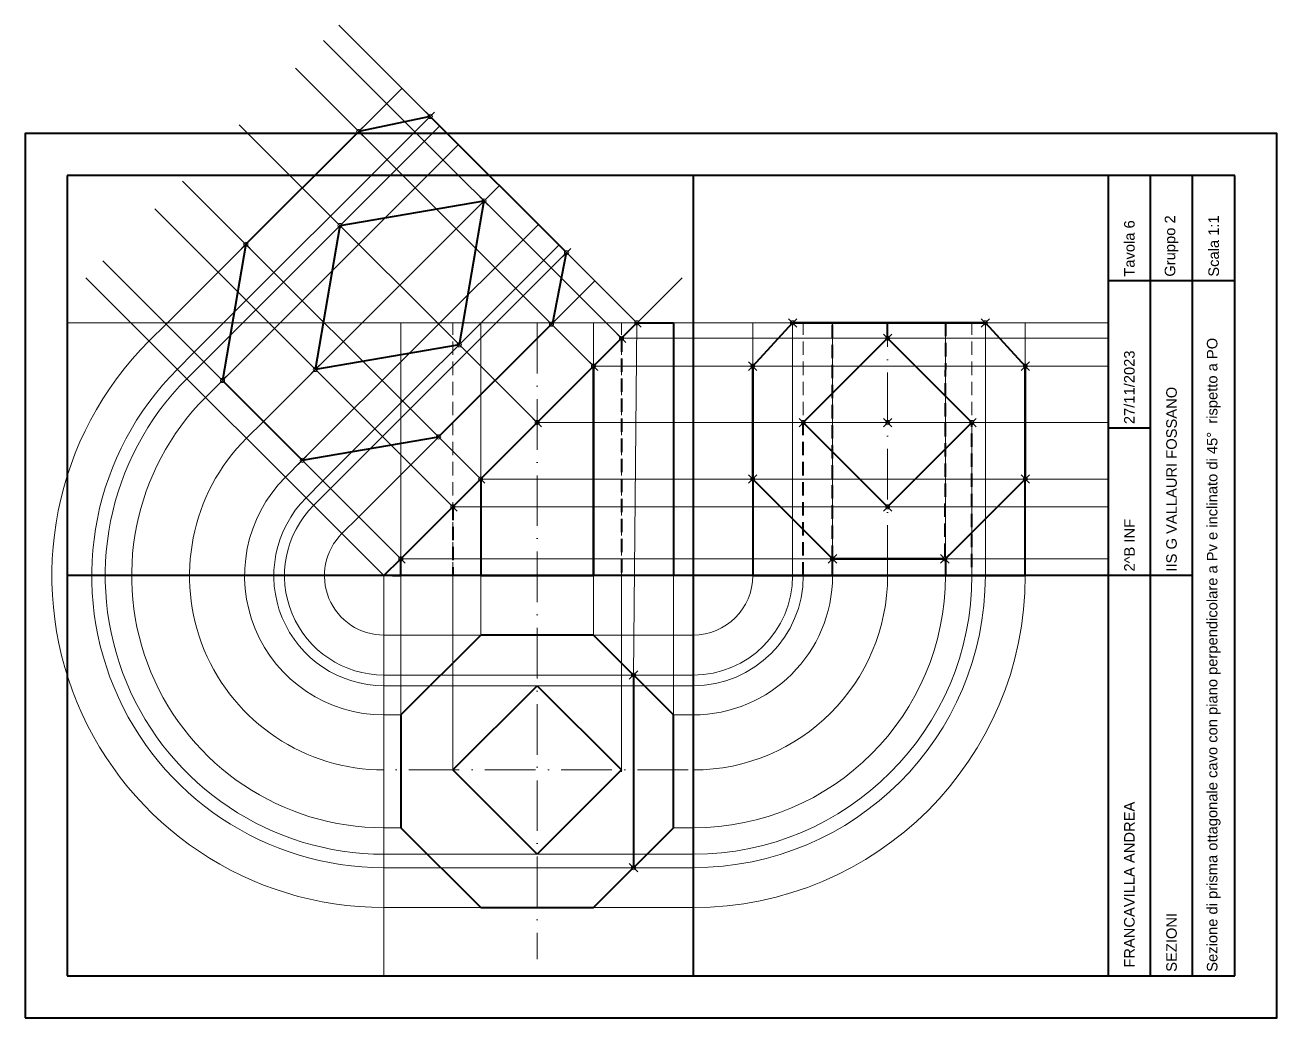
# Model space of a CAD drawing. Header units: millimetres. Extents: x -27341 to -22638, y -17500 to -16444.
# Drawn here: x -25272.9 to -24975.9, y -16680.2 to -16444.5 of the extents above; entities that cross this region are included whole.
import ezdxf

# ---------------------------------------------------------------- set-up
doc = ezdxf.new("R2010")
doc.units = ezdxf.units.MM
doc.header["$PDMODE"] = 35
doc.linetypes.add('ACAD_ISO10W100', pattern=[18, 12, -3, 0, -3])
doc.linetypes.add('NASCOSTA2', pattern=[4.7625, 3.175, -1.5875])
for name, color, linetype, lineweight in [('Linea a tratti', 7, 'NASCOSTA2', 20), ('Linea a Tratti Grossa', 7, 'NASCOSTA2', 40), ('Linea assi', 7, 'ACAD_ISO10W100', 13), ('Linea Costruzione 1', 6, 'Continuous', 13), ('Linea Costruzione 2', 104, 'Continuous', 13), ('Linea Costruzione 3', 20, 'Continuous', 13), ('Linea Fine', 7, 'Continuous', 20), ('Linea Grossa', 7, 'Continuous', 40)]:
    doc.layers.add(name, color=color, linetype=linetype, lineweight=lineweight)
doc.styles.get("Standard").update_dxf_attribs({"font": 'arial.ttf'})

msp = doc.modelspace()

# ---------------------------------------------------------------- linework, layer by layer
at = {"layer": 'Linea a tratti'}
for p, q in [((-25171.38, -16575.18), (-25171.38, -16515.18)), ((-25131.38, -16575.18), (-25131.38, -16515.18)), ((-25088.24, -16575.18), (-25088.24, -16515.18)), ((-25048.24, -16575.18), (-25048.24, -16515.18))]:
    msp.add_line(p, q, dxfattribs=at)
at = {"layer": 'Linea a Tratti Grossa'}
for p, q in [((-25081.31, -16571.18), (-25081.31, -16515.18)), ((-25054.52, -16515.18), (-25054.66, -16571.18)), ((-25131.38, -16518.84), (-25131.38, -16575.18)), ((-25088.24, -16575.18), (-25088.24, -16538.84)), ((-25048.24, -16573.18), (-25048.24, -16538.84)), ((-25171.38, -16558.84), (-25171.38, -16575.18))]:
    msp.add_line(p, q, dxfattribs=at)
at = {"layer": 'Linea assi'}
for p, q in [((-25151.38, -16515.18), (-25151.38, -16666.19)), ((-25068.24, -16575.18), (-25068.24, -16515.18)), ((-25115.56, -16621.31), (-25188.51, -16621.31))]:
    msp.add_line(p, q, dxfattribs=at)
at = {"layer": 'Linea Costruzione 1'}
for p, q in [((-25151.38, -16515.18), (-25262.87, -16515.18)), ((-25151.38, -16515.18), (-25015.87, -16515.18)), ((-25183.72, -16608.24), (-25183.72, -16575.18)), ((-25171.38, -16621.31), (-25171.38, -16575.18)), ((-25164.78, -16589.3), (-25164.78, -16575.18)), ((-25137.99, -16589.3), (-25137.99, -16575.18)), ((-25131.38, -16621.77), (-25131.38, -16575.18)), ((-25119.05, -16608.24), (-25119.05, -16575.18)), ((-25137.99, -16589.3), (-25114.37, -16589.3)), ((-25151.38, -16601.31), (-25114.37, -16601.31)), ((-25119.05, -16608.24), (-25114.37, -16608.24)), ((-25119.05, -16635.03), (-25114.37, -16635.03)), ((-25151.38, -16641.31), (-25114.37, -16641.31)), ((-25137.99, -16653.97), (-25114.37, -16653.97))]:
    msp.add_line(p, q, dxfattribs=at)
for radius in [14.12, 33.06, 46.13, 59.85, 78.79, 26.13, 66.13]:
    msp.add_arc((-25114.37, -16575.18), radius, 270, 0, dxfattribs=at)
at = {"layer": 'Linea Costruzione 2'}
for p, q in [((-25090.78, -16575.18), (-25090.78, -16515.18)), ((-25045.05, -16575.18), (-25045.05, -16515.18)), ((-25131.38, -16518.84), (-25114.37, -16518.84)), ((-25114.37, -16518.84), (-25015.87, -16518.84)), ((-25137.99, -16525.45), (-25114.37, -16525.45)), ((-25114.37, -16525.45), (-25015.87, -16525.45)), ((-25151.38, -16538.84), (-25114.37, -16538.84)), ((-25114.37, -16538.84), (-25015.87, -16538.84)), ((-25164.78, -16552.24), (-25114.37, -16552.24)), ((-25114.37, -16552.24), (-25015.87, -16552.24)), ((-25171.38, -16558.84), (-25114.37, -16558.84)), ((-25114.37, -16558.84), (-25015.87, -16558.84)), ((-25183.72, -16571.18), (-25114.37, -16571.18)), ((-25114.37, -16571.18), (-25015.87, -16571.18)), ((-25128.52, -16598.77), (-25128.52, -16644.5)), ((-25128.52, -16598.77), (-25114.37, -16598.77)), ((-25128.52, -16644.5), (-25114.37, -16644.5))]:
    msp.add_line(p, q, dxfattribs=at)
msp.add_lwpolyline([(-25127.72, -16515.18), (-25128.52, -16598.77)], dxfattribs=at)
for radius in [23.59, 69.32]:
    msp.add_arc((-25114.37, -16575.18), radius, 270, 0, dxfattribs=at)
for p in [(-25127.72, -16515.18), (-25090.78, -16515.18), (-25045.05, -16515.18), (-25131.38, -16518.84), (-25068.24, -16518.84), (-25137.99, -16525.45), (-25100.25, -16525.45), (-25035.58, -16525.45), (-25151.38, -16538.84), (-25088.24, -16538.84), (-25068.24, -16538.84), (-25048.24, -16538.84), (-25164.78, -16552.24), (-25100.25, -16552.24), (-25035.58, -16552.24), (-25171.38, -16558.84), (-25068.24, -16558.84), (-25183.72, -16571.18), (-25081.31, -16571.18), (-25054.66, -16571.18), (-25128.52, -16598.77), (-25128.52, -16644.5)]:
    msp.add_point(p, dxfattribs=at)
at = {"layer": 'Linea Costruzione 3'}
for p, q in [((-25127.72, -16515.18), (-25198.43, -16444.47)), ((-25131.38, -16518.84), (-25202.09, -16448.13)), ((-25137.99, -16525.45), (-25208.7, -16454.74)), ((-25239.43, -16515.47), (-25183.43, -16459.47)), ((-25232.74, -16522.16), (-25176.74, -16466.16)), ((-25230.48, -16524.42), (-25174.48, -16468.42)), ((-25151.38, -16538.84), (-25222.09, -16468.13)), ((-25226.04, -16528.86), (-25170.04, -16472.86)), ((-25164.78, -16552.24), (-25235.49, -16481.53)), ((-25216.34, -16538.56), (-25160.34, -16482.56)), ((-25171.38, -16558.84), (-25242.09, -16488.13)), ((-25207.1, -16547.8), (-25151.1, -16491.8)), ((-25202.2, -16552.7), (-25146.2, -16496.7)), ((-25183.72, -16571.18), (-25254.43, -16500.47)), ((-25200.4, -16554.5), (-25144.4, -16498.5)), ((-25187.72, -16575.18), (-25258.43, -16504.47)), ((-25193.7, -16561.2), (-25137.7, -16505.2)), ((-25243.43, -16519.47), (-25239.43, -16515.47)), ((-25236.74, -16526.16), (-25232.74, -16522.16)), ((-25234.48, -16528.42), (-25230.48, -16524.42)), ((-25230.04, -16532.86), (-25226.04, -16528.86)), ((-25220.34, -16542.56), (-25216.34, -16538.56)), ((-25211.1, -16551.8), (-25207.1, -16547.8)), ((-25206.2, -16556.7), (-25202.2, -16552.7)), ((-25204.4, -16558.5), (-25200.4, -16554.5)), ((-25197.7, -16565.2), (-25193.7, -16561.2)), ((-25164.78, -16589.3), (-25187.72, -16589.3)), ((-25128.52, -16598.77), (-25187.72, -16598.77)), ((-25151.38, -16601.31), (-25187.72, -16601.31)), ((-25183.72, -16608.24), (-25187.72, -16608.24)), ((-25183.72, -16635.03), (-25187.72, -16635.03)), ((-25151.38, -16641.31), (-25187.72, -16641.31)), ((-25128.52, -16644.5), (-25187.72, -16644.5)), ((-25164.78, -16653.97), (-25187.72, -16653.97))]:
    msp.add_line(p, q, dxfattribs=at)
for radius in [78.79, 69.32, 66.13, 59.85, 46.13, 33.06, 26.13, 23.59, 14.12]:
    msp.add_arc((-25187.72, -16575.18), radius, 135, 270, dxfattribs=at)
for p in [(-25176.74, -16466.16), (-25193.7, -16469.74), (-25164, -16486.23), (-25198.14, -16492.08), (-25220.49, -16496.52), (-25144.4, -16498.5), (-25147.97, -16515.47), (-25169.86, -16520.37), (-25226.04, -16528.86), (-25204, -16526.23), (-25174.76, -16542.25), (-25207.1, -16547.8)]:
    msp.add_point(p, dxfattribs=at)
at = {"layer": 'Linea Fine'}
for p, q in [((-25187.72, -16575.18), (-25117.01, -16504.47)), ((-25183.72, -16575.18), (-25183.72, -16515.18)), ((-25164.78, -16575.18), (-25164.78, -16515.18)), ((-25137.99, -16575.18), (-25137.99, -16515.18)), ((-25119.05, -16575.18), (-25119.05, -16515.18)), ((-25100.25, -16575.18), (-25100.25, -16515.18)), ((-25081.31, -16575.18), (-25081.31, -16515.18)), ((-25054.52, -16575.18), (-25054.52, -16515.18)), ((-25035.58, -16575.18), (-25035.58, -16515.18)), ((-25183.72, -16575.18), (-25187.72, -16575.18)), ((-25187.72, -16575.18), (-25187.72, -16670.18))]:
    msp.add_line(p, q, dxfattribs=at)
for points in [[(-25164.78, -16589.3), (-25183.72, -16608.24), (-25183.72, -16635.03), (-25164.78, -16653.97), (-25137.99, -16653.97), (-25119.05, -16635.03), (-25119.05, -16608.24), (-25137.99, -16589.3)], [(-25171.38, -16621.31), (-25151.38, -16641.31), (-25131.38, -16621.31), (-25151.38, -16601.31)]]:
    msp.add_lwpolyline(points, close=True, dxfattribs=at)
at = {"layer": 'Linea Grossa'}
for p, q in [((-25176.74, -16466.16), (-25193.7, -16469.74)), ((-25144.4, -16498.5), (-25176.74, -16466.16)), ((-25193.7, -16469.74), (-25220.49, -16496.52)), ((-24985.87, -16480.18), (-25262.87, -16480.18)), ((-25262.87, -16480.18), (-25262.87, -16670.18)), ((-25114.37, -16480.18), (-25114.37, -16670.18)), ((-25015.87, -16670.18), (-25015.87, -16480.18)), ((-25005.87, -16670.18), (-25005.87, -16480.18)), ((-24995.87, -16670.18), (-24995.87, -16480.18)), ((-24985.87, -16670.18), (-24985.87, -16480.18)), ((-25198.14, -16492.08), (-25164, -16486.23)), ((-25164, -16486.23), (-25169.86, -16520.37)), ((-25204, -16526.23), (-25198.14, -16492.08)), ((-25220.49, -16496.52), (-25226.04, -16528.86)), ((-25147.69, -16515.18), (-25144.4, -16498.5)), ((-24985.87, -16505.18), (-25015.87, -16505.18)), ((-25183.72, -16571.18), (-25127.72, -16515.18)), ((-25174.76, -16542.25), (-25147.69, -16515.18)), ((-25127.72, -16515.18), (-25119.05, -16515.18)), ((-25119.05, -16515.18), (-25119.05, -16575.18)), ((-25100.25, -16525.45), (-25090.78, -16515.18)), ((-25090.78, -16515.18), (-25045.05, -16515.18)), ((-25045.05, -16515.18), (-25090.78, -16515.18)), ((-25068.24, -16518.84), (-25068.24, -16515.18)), ((-25045.05, -16515.18), (-25035.58, -16525.45)), ((-25088.24, -16538.84), (-25068.24, -16518.84)), ((-25088.24, -16538.84), (-25068.24, -16518.84)), ((-25068.24, -16518.84), (-25048.24, -16538.84)), ((-25169.86, -16520.37), (-25204, -16526.23)), ((-25137.99, -16575.18), (-25137.99, -16525.45)), ((-25137.99, -16525.45), (-25137.99, -16575.18)), ((-25100.25, -16552.24), (-25100.25, -16525.45)), ((-25100.25, -16525.45), (-25100.25, -16575.18)), ((-25035.58, -16525.45), (-25035.58, -16552.24)), ((-25035.58, -16575.18), (-25035.58, -16525.45)), ((-25226.04, -16528.86), (-25207.1, -16547.8)), ((-25068.24, -16558.84), (-25088.24, -16538.84)), ((-25048.24, -16538.84), (-25068.24, -16558.84)), ((-25207.1, -16547.8), (-25174.76, -16542.25)), ((-25005.87, -16540.18), (-25015.87, -16540.18)), ((-25164.78, -16552.24), (-25164.78, -16575.18)), ((-25081.31, -16571.18), (-25100.25, -16552.24)), ((-25035.58, -16552.24), (-25054.52, -16571.18)), ((-25187.72, -16575.18), (-25183.72, -16571.18)), ((-25183.72, -16575.18), (-25183.72, -16571.18)), ((-25081.31, -16575.18), (-25081.31, -16571.18)), ((-25081.31, -16571.18), (-25054.66, -16571.18)), ((-25054.66, -16571.18), (-25081.31, -16571.18)), ((-25054.52, -16571.18), (-25054.52, -16575.18)), ((-25015.87, -16575.18), (-25262.87, -16575.18)), ((-25119.05, -16575.18), (-25185.72, -16575.18)), ((-25185.72, -16575.18), (-25183.72, -16575.18)), ((-25164.78, -16575.18), (-25137.99, -16575.18)), ((-25100.25, -16575.18), (-25035.58, -16575.18)), ((-25054.52, -16575.18), (-25081.31, -16575.18)), ((-24995.87, -16575.18), (-25015.87, -16575.18)), ((-25164.78, -16589.3), (-25183.72, -16608.24)), ((-25137.99, -16589.3), (-25164.78, -16589.3)), ((-25119.05, -16608.24), (-25137.99, -16589.3)), ((-25128.52, -16598.77), (-25128.52, -16644.5)), ((-25171.38, -16621.31), (-25151.38, -16601.31)), ((-25151.38, -16601.31), (-25131.38, -16621.31)), ((-25183.72, -16608.24), (-25183.72, -16635.03)), ((-25119.05, -16635.03), (-25119.05, -16608.24)), ((-25151.38, -16641.31), (-25171.38, -16621.31)), ((-25131.38, -16621.31), (-25151.38, -16641.31)), ((-25183.72, -16635.03), (-25164.78, -16653.97)), ((-25137.99, -16653.97), (-25119.05, -16635.03)), ((-25164.78, -16653.97), (-25137.99, -16653.97)), ((-25262.87, -16670.18), (-24985.87, -16670.18))]:
    msp.add_line(p, q, dxfattribs=at)
msp.add_lwpolyline([(-25272.87, -16680.18), (-24975.87, -16680.18), (-24975.87, -16470.18), (-25272.87, -16470.18)], close=True, dxfattribs=at)

# ---------------------------------------------------------------- texts
at = {"layer": 'Linea Grossa', "char_height": 2.5, "attachment_point": 4, "rotation": 90}
for s, width, insert in [('\\pxt0; Tavola 6', 95, (-25010.87, -16505.18)), (' Gruppo 2', 95, (-25000.87, -16505.18)), (' Scala 1:1', 95, (-24990.87, -16505.18)), ('\\pxt2; Sezione di prisma ottagonale cavo con piano perpendicolare a Pv e inclinato di 45°  rispetto a PO', 164.6712, (-24990.87, -16670.18)), (' 27/11/2023', 95, (-25010.87, -16540.18)), (' IIS G VALLAURI FOSSANO', 95, (-25000.87, -16575.18)), (' 2^ B INF', 35, (-25010.87, -16575.18)), ('  FRANCAVILLA ANDREA', 95, (-25010.87, -16670.18)), (' SEZIONI', 95, (-25000.87, -16670.18))]:
    msp.add_mtext_dynamic_manual_height_columns(s, width=width, gutter_width=12.5, heights=[0], dxfattribs=dict(at, insert=insert))

doc.saveas('drawing.dxf')
